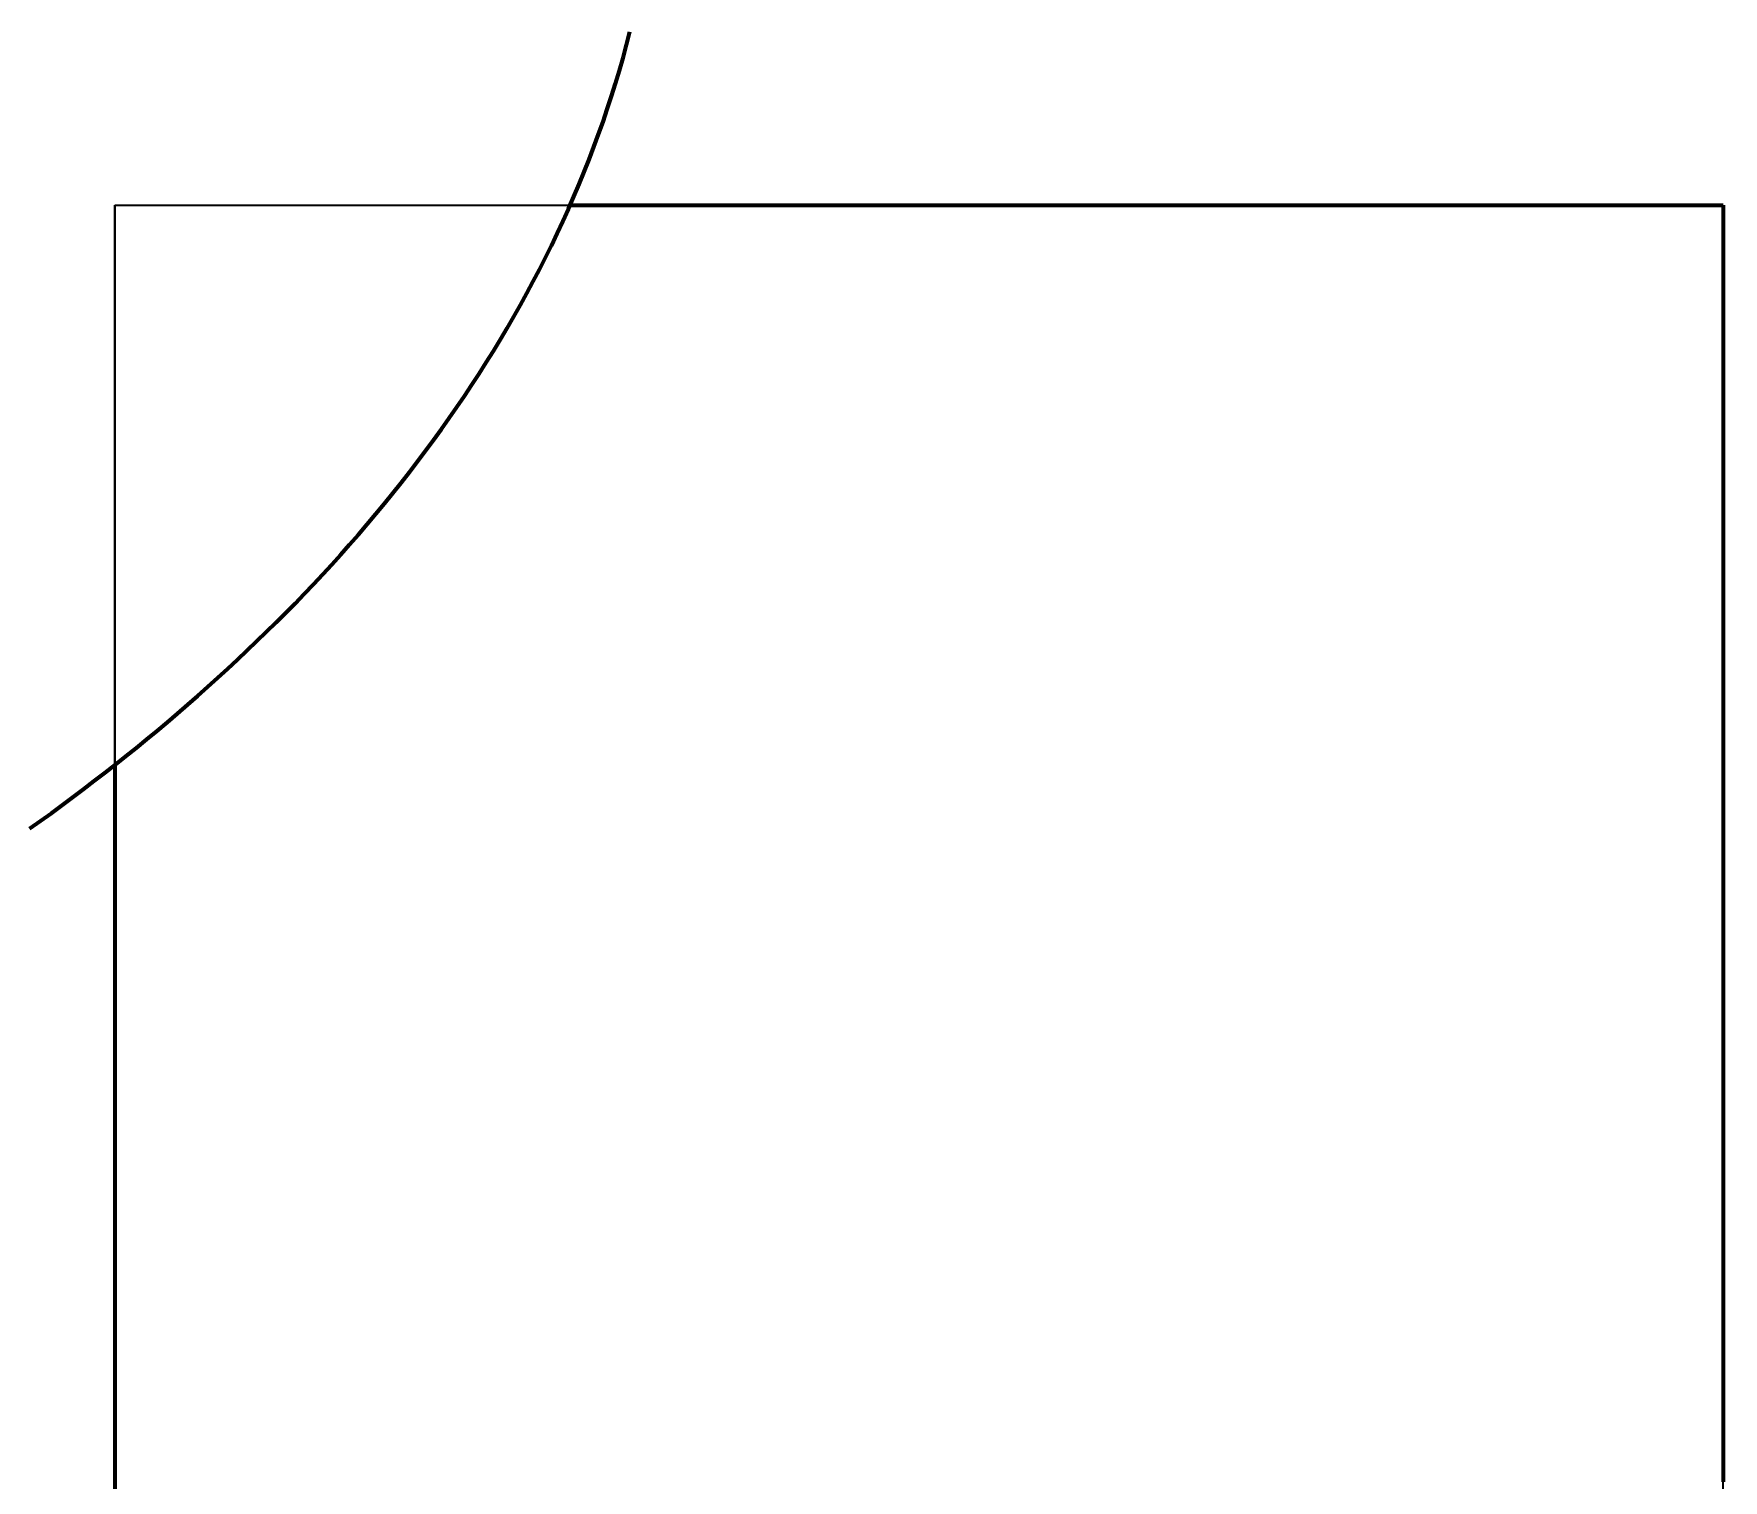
# Model space of a CAD drawing. Header units: millimetres. Extents: x 0 to 2382, y 0 to 420.
# Drawn here: x 179.3 to 185.6, y 132.74 to 138.14 of the extents above; entities that cross this region are included whole.
import ezdxf

# ---------------------------------------------------------------- set-up
doc = ezdxf.new("R2010")
doc.units = ezdxf.units.MM
doc.linetypes.add('IRAM-E-TRAZOS', pattern=[5, 4, -1])
doc.layers.add('01-VISIBLE', color=7, linetype='CONTINUOUS', lineweight=70)
doc.layers.add('02-OCULTA', color=4, linetype='IRAM-E-TRAZOS', lineweight=35)

msp = doc.modelspace()

# ---------------------------------------------------------------- linework, layer by layer
at = {"layer": '01-VISIBLE'}
msp.add_line((181.2982, 137.5), (185.6, 137.5), dxfattribs=at)
for points in [[(179.2818, 135.1735), (179.3225, 135.2025), (179.363, 135.2319), (179.4034, 135.2614), (179.4435, 135.2913), (179.4835, 135.3214), (179.5233, 135.3517), (179.5628, 135.3823), (179.6022, 135.4131), (179.6414, 135.4442), (179.6803, 135.4756), (179.7191, 135.5072), (179.7576, 135.5391), (179.7959, 135.5713), (179.834, 135.6037), (179.8719, 135.6364), (179.9095, 135.6693), (179.9469, 135.7025), (179.9841, 135.736), (180.021, 135.7698), (180.0576, 135.8038), (180.094, 135.8381), (180.1302, 135.8727), (180.166, 135.9076), (180.2016, 135.9427), (180.2369, 135.9782), (180.272, 136.0139), (180.3067, 136.0499), (180.3411, 136.0861), (180.3753, 136.1227), (180.4091, 136.1595), (180.4427, 136.1966), (180.4759, 136.234), (180.5088, 136.2717), (180.5413, 136.3097), (180.5735, 136.3479), (180.6054, 136.3865), (180.637, 136.4253), (180.6681, 136.4644), (180.6989, 136.5038), (180.7294, 136.5436), (180.7594, 136.5835), (180.7891, 136.6238), (180.8184, 136.6643), (180.8473, 136.7052), (180.8758, 136.7462), (180.9039, 136.7876), (180.9316, 136.8293), (180.9589, 136.8712), (180.9857, 136.9134), (181.0121, 136.9559), (181.0381, 136.9987), (181.0636, 137.0417), (181.0886, 137.085), (181.1132, 137.1286), (181.1373, 137.1724), (181.1609, 137.2165), (181.1841, 137.2608), (181.2067, 137.3054), (181.2288, 137.3503), (181.2505, 137.3954), (181.2716, 137.4407), (181.2921, 137.4863), (181.3122, 137.5321), (181.3317, 137.5782), (181.3507, 137.6245), (181.3691, 137.671), (181.387, 137.7177), (181.4042, 137.7646), (181.421, 137.8118), (181.4371, 137.8591), (181.4527, 137.9066), (181.4677, 137.9544), (181.4821, 138.0023), (181.4959, 138.0503), (181.5091, 138.0986), (181.5217, 138.147)], [(185.6, 137.5), (185.6, 137.4499), (185.6, 137.3997), (185.6, 137.3496), (185.6, 137.2994), (185.6, 137.2493), (185.6, 137.1991), (185.6, 137.149), (185.6, 137.0989), (185.6, 137.0487), (185.6, 136.9986), (185.6, 136.9484), (185.6, 136.8983), (185.6, 136.8481), (185.6, 136.798), (185.6, 136.7479), (185.6, 136.6977), (185.6, 136.6476), (185.6, 136.5974), (185.6, 136.5473), (185.6, 136.4971), (185.6, 136.447), (185.6, 136.3968), (185.6, 136.3467), (185.6, 136.2966), (185.6, 136.2464), (185.6, 136.1963), (185.6, 136.1461), (185.6, 136.096), (185.6, 136.0458), (185.6, 135.9957), (185.6, 135.9456), (185.6, 135.8954), (185.6, 135.8453), (185.6, 135.7951), (185.6, 135.745), (185.6, 135.6948), (185.6, 135.6447), (185.6, 135.5946), (185.6, 135.5444), (185.6, 135.4943), (185.6, 135.4441), (185.6, 135.394), (185.6, 135.3438), (185.6, 135.2937), (185.6, 135.2436), (185.6, 135.1934), (185.6, 135.1433), (185.6, 135.0931), (185.6, 135.043), (185.6, 134.9928), (185.6, 134.9427), (185.6, 134.8926), (185.6, 134.8424), (185.6, 134.7923), (185.6, 134.7421), (185.6, 134.692), (185.6, 134.6418), (185.6, 134.5917), (185.6, 134.5415), (185.6, 134.4914), (185.6, 134.4413), (185.6, 134.3911), (185.6, 134.341), (185.6, 134.2908), (185.6, 134.2407), (185.6, 134.1905), (185.6, 134.1404), (185.6, 134.0903), (185.6, 134.0401), (185.6, 133.99), (185.6, 133.9398), (185.6, 133.8897), (185.6, 133.8395), (185.6, 133.7894), (185.6, 133.7393), (185.6, 133.6891), (185.6, 133.639), (185.6, 133.5888), (185.6, 133.5387), (185.6, 133.4885), (185.6, 133.4384), (185.6, 133.3883), (185.6, 133.3381), (185.6, 133.288), (185.6, 133.2378), (185.6, 133.1877), (185.6, 133.1375), (185.6, 133.0874), (185.6, 133.0372), (185.6, 132.9871), (185.6, 132.937), (185.6, 132.8868), (185.6, 132.8367), (185.6, 132.7865), (185.6, 132.7364)], [(179.6, 135.4114), (179.6, 135.3614), (179.6, 135.3113), (179.6, 135.2613), (179.6, 135.2112), (179.6, 135.1612), (179.6, 135.1112), (179.6, 135.0611), (179.6, 135.0111), (179.6, 134.9611), (179.6, 134.911), (179.6, 134.861), (179.6, 134.8109), (179.6, 134.7609), (179.6, 134.7109), (179.6, 134.6608), (179.6, 134.6108), (179.6, 134.5608), (179.6, 134.5107), (179.6, 134.4607), (179.6, 134.4106), (179.6, 134.3606), (179.6, 134.3106), (179.6, 134.2605), (179.6, 134.2105), (179.6, 134.1605), (179.6, 134.1104), (179.6, 134.0604), (179.6, 134.0104), (179.6, 133.9603), (179.6, 133.9103), (179.6, 133.8602), (179.6, 133.8102), (179.6, 133.7602), (179.6, 133.7101), (179.6, 133.6601), (179.6, 133.6101), (179.6, 133.56), (179.6, 133.51), (179.6, 133.4599), (179.6, 133.4099), (179.6, 133.3599), (179.6, 133.3098), (179.6, 133.2598), (179.6, 133.2098), (179.6, 133.1597), (179.6, 133.1097), (179.6, 133.0596), (179.6, 133.0096), (179.6, 132.9596), (179.6, 132.9095), (179.6, 132.8595), (179.6, 132.8095), (179.6, 132.7594), (179.6, 132.7094)]]:
    msp.add_lwpolyline(points, dxfattribs=at)
at = {"layer": '02-OCULTA'}
msp.add_line((179.6, 137.5), (181.2982, 137.5), dxfattribs=at)
for points in [[(179.6, 132.6875), (179.6, 132.775), (179.6, 132.8625), (179.6, 132.95), (179.6, 133.0375), (179.6, 133.125), (179.6, 133.2125), (179.6, 133.3), (179.6, 133.3875), (179.6, 133.475), (179.6, 133.5625), (179.6, 133.65), (179.6, 133.7375), (179.6, 133.825), (179.6, 133.9125), (179.6, 134), (179.6, 134.0875), (179.6, 134.175), (179.6, 134.2625), (179.6, 134.35), (179.6, 134.4375), (179.6, 134.525), (179.6, 134.6125), (179.6, 134.7), (179.6, 134.7875), (179.6, 134.875), (179.6, 134.9625), (179.6, 135.05), (179.6, 135.1375), (179.6, 135.225), (179.6, 135.3125), (179.6, 135.4), (179.6, 135.4875), (179.6, 135.575), (179.6, 135.6625), (179.6, 135.75), (179.6, 135.8375), (179.6, 135.925), (179.6, 136.0125), (179.6, 136.1), (179.6, 136.1875), (179.6, 136.275), (179.6, 136.3625), (179.6, 136.45), (179.6, 136.5375), (179.6, 136.625), (179.6, 136.7125), (179.6, 136.8), (179.6, 136.8875), (179.6, 136.975), (179.6, 137.0625), (179.6, 137.15), (179.6, 137.2375), (179.6, 137.325), (179.6, 137.4125), (179.6, 137.5)], [(179.6, 137.5), (179.6, 137.4491), (179.6, 137.3981), (179.6, 137.3472), (179.6, 137.2962), (179.6, 137.2453), (179.6, 137.1943), (179.6, 137.1434), (179.6, 137.0925), (179.6, 137.0415), (179.6, 136.9906), (179.6, 136.9396), (179.6, 136.8887), (179.6, 136.8378), (179.6, 136.7868), (179.6, 136.7359), (179.6, 136.6849), (179.6, 136.634), (179.6, 136.583), (179.6, 136.5321), (179.6, 136.4812), (179.6, 136.4302), (179.6, 136.3793), (179.6, 136.3283), (179.6, 136.2774), (179.6, 136.2265), (179.6, 136.1755), (179.6, 136.1246), (179.6, 136.0736), (179.6, 136.0227), (179.6, 135.9717), (179.6, 135.9208), (179.6, 135.8699), (179.6, 135.8189), (179.6, 135.768), (179.6, 135.717), (179.6, 135.6661), (179.6, 135.6152), (179.6, 135.5642), (179.6, 135.5133), (179.6, 135.4623), (179.6, 135.4114)], [(185.6, 132.6875), (185.6, 132.775), (185.6, 132.8625), (185.6, 132.95), (185.6, 133.0375), (185.6, 133.125), (185.6, 133.2125), (185.6, 133.3), (185.6, 133.3875), (185.6, 133.475), (185.6, 133.5625), (185.6, 133.65), (185.6, 133.7375), (185.6, 133.825), (185.6, 133.9125), (185.6, 134), (185.6, 134.0875), (185.6, 134.175), (185.6, 134.2625), (185.6, 134.35), (185.6, 134.4375), (185.6, 134.525), (185.6, 134.6125), (185.6, 134.7), (185.6, 134.7875), (185.6, 134.875), (185.6, 134.9625), (185.6, 135.05), (185.6, 135.1375), (185.6, 135.225), (185.6, 135.3125), (185.6, 135.4), (185.6, 135.4875), (185.6, 135.575), (185.6, 135.6625), (185.6, 135.75), (185.6, 135.8375), (185.6, 135.925), (185.6, 136.0125), (185.6, 136.1), (185.6, 136.1875), (185.6, 136.275), (185.6, 136.3625), (185.6, 136.45), (185.6, 136.5375), (185.6, 136.625), (185.6, 136.7125), (185.6, 136.8), (185.6, 136.8875), (185.6, 136.975), (185.6, 137.0625), (185.6, 137.15), (185.6, 137.2375), (185.6, 137.325), (185.6, 137.4125), (185.6, 137.5)]]:
    msp.add_lwpolyline(points, dxfattribs=at)

doc.saveas('drawing.dxf')
